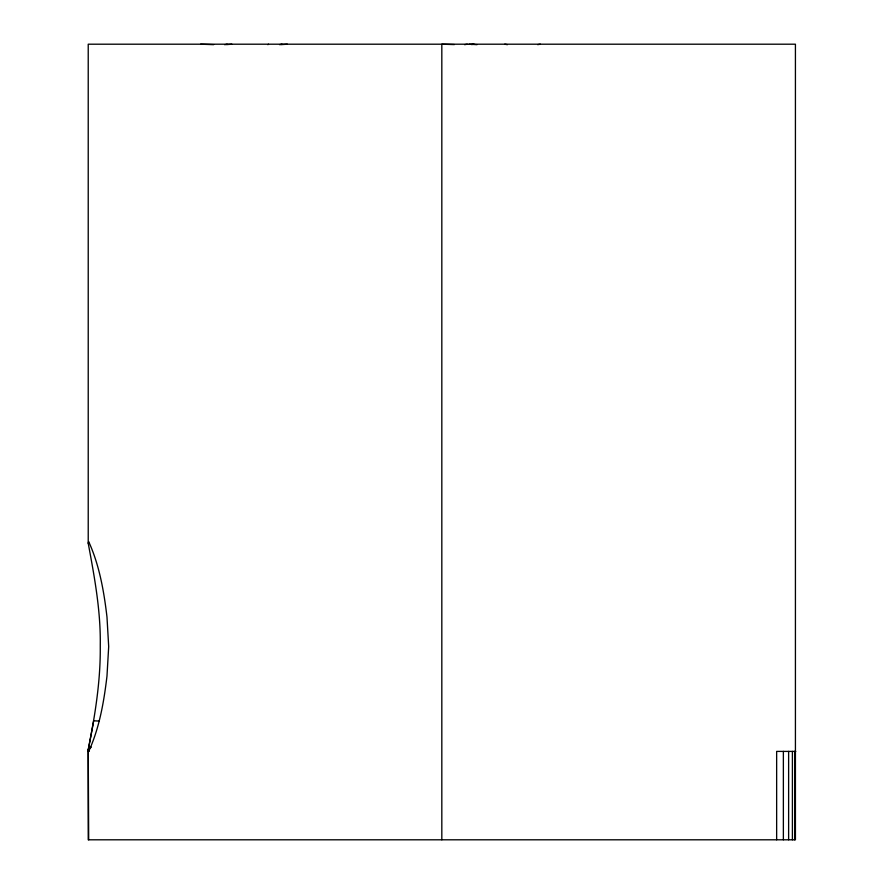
<?xml version="1.0" encoding="UTF-8"?>
<svg xmlns="http://www.w3.org/2000/svg" width="884" height="884" viewBox="0 0 884 884"><rect width="100%" height="100%" fill="white"/><g stroke="black" fill="none" stroke-linecap="round" stroke-linejoin="round"><path stroke-width="1.33" d="M88.687 839.8L88.223 749.798C94.82 716.36 100.422 682.559 100.268 648.359L100.268 644.768C100.732 610.524 94.433 576.766 88.223 543.328L88.223 44.2L795.423 44.2L795.423 839.8L88.223 839.8L88.223 749.798L93.693 720.791L98.975 721.068M88.223 543.328L88.654 541.594C99.373 564.986 103.992 591.495 106.986 617.087L108.688 646.569L106.986 676.05C103.969 701.576 99.439 728.062 88.687 751.4M267.863 44.697L268.493 44.2M88.223 749.798L91.284 747.124M224.724 44.73L227.144 44.2M279.565 44.664L282.018 44.2M464.608 44.675L467.327 44.2M537.693 44.653L540.334 44.2M471.437 44.576L474.034 44.2M226.558 44.609L231.829 44.2M280.924 44.631L287.355 44.2M88.223 751.4L88.975 751.4L88.975 750.24M795.777 751.4L776.649 751.4L776.649 839.8M454.376 44.576L441.823 44.2L441.823 839.8M200.624 44.2L213.641 44.653M469.139 44.2L477.051 44.653M504.764 44.2L507.416 44.675M794.661 751.4L794.661 839.8M792.395 751.4L792.395 839.8M788.627 751.4L788.627 839.8M783.368 751.4L783.368 839.8"/></g></svg>
